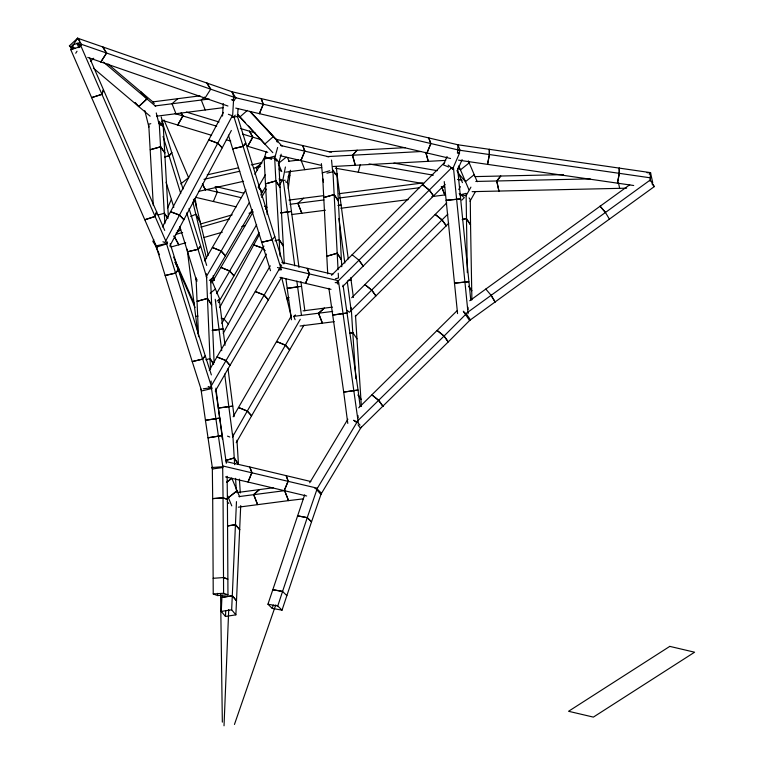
<?xml version="1.0" encoding="UTF-8"?>
<svg xmlns="http://www.w3.org/2000/svg" width="764" height="764" viewBox="0 0 764 764"><rect width="100%" height="100%" fill="white"/><g stroke="black" fill="none" stroke-linecap="round" stroke-linejoin="round"><path stroke-width="1.15" d="M224.024 725.8L228.722 609.624M236.468 501.623L231.664 609.796L235.875 614.848L225.466 616.443L221.264 611.401L222.028 595.013M240.717 505.596L235.875 614.848M225.466 616.443L225.743 610.608M222.525 116.08L223.26 103.56M238.043 108.631L237.575 116.596L232.562 117.035L233.564 99.95L231.33 99.74M288.267 188.527L290.482 170.238M650.021 181.135L650.536 172.635L457.98 144.788L457.445 153.287M285.402 167.001L282.766 180.571L279.423 180.113M289.537 171.298L287.34 182.615L285.516 181.794M358.24 172.206L360.245 164.671M266.244 151.358L264.459 157.823L274.677 158.224L276.597 161.061M274.677 158.224L277.647 147.452M278.516 163.897L281.181 154.194M167.583 241.93L166.982 243.792L156.668 247.068L70.775 49.679L72.274 45.028L73.697 48.294M321.396 493.143L311.521 521.879L307.233 517.677L297.463 515.824L307.252 517.648L282.565 591.441L272.758 589.684L282.565 591.441L286.853 595.605L282.04 610.149L272.232 608.402L267.944 604.219L304.683 494.824M272.232 608.402L273.34 605.05M282.04 610.149L277.762 605.967L282.575 591.422M275.737 604.945L234.452 724.453M286.853 595.624L311.54 521.831L307.252 517.648M307.233 517.677L317.108 488.941L314.94 488.53M213.385 201.495L217.282 192.07L215.209 186.464M426.942 153.01L430.839 143.575L428.757 137.969L430.839 143.575L426.952 153.01M458.772 153.535L460.071 150.393L457.989 144.788L231.969 91.747L77.613 38.2L69.4 45.85L72.227 49.125M232.733 100.495L234.032 97.353L460.071 150.393M279.509 269.195L280.378 267.104L338.376 280.713M447.064 156.524L443.416 164.9L448.611 167.01M457.101 171.126L462.105 159.609M167.641 207.894L171.394 199.318M153.765 239.562L152.886 241.577L155.646 245.053M223.365 112.413L162.436 226.956M231.358 130.463L222.228 147.796L217.855 143.307L208.887 139.898L217.855 143.307L222.209 147.834L169.78 246.075M259.416 234.5L219.65 307.548M263.933 246.065L221.827 323.363M223.203 333.429L266.426 254.097M267.744 152.342L247.689 146.268L252.798 137.167L249.522 131.236L252.798 137.167L261.708 139.869M247.679 146.268L252.798 137.167L242.637 134.082M458.744 189.539L460.396 186.607M465.973 195.909L470.93 187.132M469.965 201.276L475.475 191.525M209.25 370.406L216.928 356.979L225.781 360.512L230.05 365.316L215.276 391.149M233.144 416.781L291.466 315.675M232.533 436.874L247.307 411.022L238.463 407.479L247.259 411.108L251.585 415.826L304.005 325.044M236.229 442.69L251.595 415.807L247.307 411.022M285.421 345.156L276.606 341.556L285.402 345.185L289.728 349.902L285.421 345.156L300.281 319.285M254.813 174.259L264.936 156.677L271.554 159.351M258.872 186.101L265.423 174.717M266.13 185.728L260.753 195.049M261.565 197.398L266.33 189.119M279.328 185.451L282.308 180.275L279.003 178.938M247.259 411.108L285.402 345.185M204.571 260.877L245.865 189.73M206.184 276.854L249.284 202.613M210.463 281.677L252.378 209.479M211.886 282.89L253.218 211.809M216.489 293.71L256.637 224.673M218.37 302.659L259.111 232.59M270.265 265.824L216.976 356.893L225.781 360.474L230.012 365.393L281.544 277.351M277.485 267.457L279.691 268.345L264.163 295.085L210.406 387.386L208.19 386.498M265.614 209.231L266.817 207.168L264.611 206.27L266.827 207.168M309.697 482.8L347.868 419.197M353.923 420.515L357.189 421.909L316.592 489.543L320.87 494.413L361.467 426.78M87.755 57.395L205 98.088L210.702 89.178L206.863 83.066L210.702 89.178L235.828 97.868L233.927 100.838M73 48.858L71.902 47.11L77.613 38.2L79.341 39.68M75.741 53.222L77.011 51.236M79.542 47.282L81.452 44.312L77.613 38.2L79.714 40.654M175.567 273.054L166.457 243.515L156.037 245.941L165.139 275.479L175.567 273.054L178.232 269.816L175.586 273.073L165.167 275.537L192.213 361.553L202.661 359.109L205.22 355.728L170.171 243.687M210.893 388.733L201.629 390.958L192.242 361.611L202.632 359.09L205.249 355.785L211.361 374.914M649.228 174.297L650.536 172.645L652.714 182.72M179.827 226.679L187.581 251.757L198.01 249.331L200.655 246.065L189.033 208.457M228.407 135.132L261.718 242.264L272.137 239.82L274.792 236.573L237.298 115.794M196.787 281.343L187.581 251.757L198.01 249.312L200.655 246.065L206.672 265.404M231.616 117.293L233.937 116.758L235.264 115.135M160.574 125.401L162.57 122.975L183.035 189.08M444.734 162.36L331.538 275.317M448.153 165.091L451.572 167.832L336.704 282.441L337.908 284.113M445.078 184.41L342.558 286.653M456.92 310.862L358.698 407.833M463.662 311.808L466.221 313.861L444.065 336.064L356.225 422.301L353.713 420.21M470.414 319.715L448.267 341.909L444.065 336.064L437.266 330.554L444.065 336.064L448.22 341.957L360.407 428.222L358.02 424.841M446.759 202.89L351.688 297.75M447.828 214.121L349.444 312.275L346.885 310.222M461.838 200.111L464.311 197.637L459.183 193.54M448.716 223.289L355.279 316.506M93.437 68.197L138.752 106.568L146.946 98.919L155.694 106.301M90.458 61.301L93.733 58.245M135.218 102.471L138.752 106.568L146.946 98.919L140.586 91.546L107.963 63.928M177.764 98.69L172.024 103.761L175.949 113.721M204.551 97.114L201.266 100.017L205.201 109.978M289.967 204.294L297.903 203.291L303.661 198.21L323.735 195.641M247.316 110.417L239.734 117.102L237.327 114.524M295.095 319.686L293.787 316.363L295.429 314.921M231.798 478.235L226.564 482.437L231.798 478.235L239.667 496.858M161.405 122.116L164.021 120.024L188.593 177.649L180.743 183.933M286.166 157.193L278.316 163.486L281.763 171.566M209.393 280.426L211.141 279.022L219.65 298.982L217.033 301.073M210.167 293.261L215.4 289.059M469.192 162.885L460.463 169.875L458.161 167.192M474.224 174.669L465.496 181.66L458.581 173.609M261.937 162.99L256.026 167.583L257.506 170.525M288.085 176.837L289.842 175.519M176.178 233.077L180.696 229.725L177.334 230.69M469.717 300.749L485.799 289.069M465.553 313.851L650.307 179.96L654.299 186.607L469.554 320.488L463.28 311.177M629.727 184.773L485.808 289.059L491.099 295.305L495.101 301.942L491.099 295.305M190.723 216.47L195.823 214.235L192.853 202.04M287.894 300.3L286.786 298.313L288.83 297.435L286.786 298.313L291.323 317.089M73.296 44.704L80.516 42.392M70.775 49.679L81.079 46.384L166.982 243.792M361.382 406.515L356.969 338.863L352.767 332.502L349.645 333.419L352.767 332.521L351.22 307.787M200.149 224.1L232.199 214.837M175.758 234.433L182.634 232.447M200.942 227.156L229.563 218.886M249.026 213.261L252.454 212.268M185.7 242.78L170.993 247.03M204.017 237.489L222.334 232.199M241.796 226.574L245.225 225.581M284.323 263.675L280.073 187.314L275.871 180.906L265.461 183.904L267.171 214.445M275.002 240.841L279.156 239.638L283.368 246.046L279.156 239.638L275.871 180.906M335.377 278.822L338.5 277.924L338.242 273.226M275.871 180.925L265.461 183.895L264.182 159.141L274.591 156.181L275.871 180.925L280.073 187.323L278.793 162.57L276.396 158.922M329.742 170.744L322.456 172.817L327.718 273.865M205.841 359.787L210.005 358.564L213.605 364.084L210.005 358.564L206.423 273.808M150.804 123.663L148.722 124.236L153.306 205.468M158.052 214.99L164.298 213.261L167.899 218.504L164.298 213.251M459.842 194.935L466.088 193.359L467.31 272.643M278.965 269.969L281.286 269.434L272.146 239.839L261.718 242.255L270.504 270.714M326.973 173.151L332.684 171.843L331.547 160.106M207.225 174.841L238.473 167.803M251.213 164.938L261.622 162.598M203.94 179.311L239.82 171.232M253.715 168.109L260.495 166.581M243.582 181.278L198.678 191.382M215.887 388.169L218.408 408.043L232.762 406.123L228.016 368.706M338.156 205.516L341.088 205.048L336.934 173.571L334.966 173.858M348.136 280.474L351.068 280.006L350.762 277.666M285.946 278.965L287.216 288.324L301.56 286.328L300.921 281.649M348.126 280.464L351.068 280.006L353.417 297.492M221.264 611.401L231.664 609.796M285.249 180.218L283.282 180.505L294.77 265.862M338.146 205.497L341.097 205.067L348.26 258.92M335.176 282.67L338.643 282.183L358.211 422.081M222.334 438.307L218.408 408.024L232.762 406.142L234.128 416.619M195.699 316.392L198.019 316.076M203.291 388.781L211.399 387.682L222.954 467.52L212.526 468.943L208.018 437.772L222.314 435.575L226.316 463.28M236.697 492.608L273.178 487.776M238.931 496.6L284.619 490.66L288.544 500.621L303.232 498.863M238.358 507.172L288.544 500.621L284.619 490.66M301.408 314.93L297.635 286.949L287.216 288.324L291.456 319.801M332.512 307.109L303.079 310.843M332.674 311.416L293.787 316.363M334.25 321.673L300.061 326.027M140.586 91.546L152.838 101.879L199.996 95.844M155.016 105.938L209.202 99.005M156.677 116.185L223.336 107.657M288.439 161.319L298.6 160.02M285.583 172.148L321.73 167.517M339.101 193.674L423.017 182.94M325.464 210.224L301.828 213.251L297.903 203.291L323.898 199.958M339.264 197.991L419.627 187.705M340.83 208.257L408.196 199.633M431.832 196.606L444.829 194.944L441.773 187.199L444.829 194.944M288.926 200.072L303.661 198.21M291.619 214.541L301.818 213.251L297.903 203.291M451.132 167.889L453.453 167.66L468.103 313.67M227.118 476.278L227.395 499.341L223.05 497.88L212.698 498.634L213.232 593.972L217.587 595.576L227.949 594.85L227.873 579.16L223.518 577.555L213.166 578.3M223.05 497.841L223.518 577.574L227.873 579.131L227.405 499.408L223.05 497.841L212.688 498.577L212.316 467.492L222.677 466.728L223.05 497.88M213.232 593.972L223.585 593.246L227.949 594.85M445.727 160.392L333.199 166.485M250.458 111.649L276.253 139.334L329.198 151.759L405.359 147.653M326.925 156.61L420.783 151.539M193.521 200.798L195.527 200.712L196.434 207.712M647.041 172.721L650.536 172.645M472.133 191.659L626.652 188.183M475.074 176.599L563.421 174.631M475.791 181.45L590.257 178.881M650.641 177.869L458.066 150.011M633.7 185.509L458.524 160.163M160.039 124.064L163.143 124.589L161.223 116.93M329.188 151.759L331.471 152.16M393.947 163.104L437.228 170.678M369.002 163.945L433.331 175.195M457.512 179.425L462.086 180.218M335.386 168.204L423.733 183.666M441.229 186.731L444.658 187.323M267.944 604.219L277.762 605.967M226.154 461.599L249.78 466.995L251.9 472.61L248.052 482.046L225.552 476.917M222.649 465.935L317.356 488.206M332.808 274.295L281.801 262.319M331.022 289.346L279.949 277.351M450.569 158.511L235.751 108.106M328.969 156.83L280.627 145.485M321.625 165.444L280.187 155.722M216.346 186.731L243.773 193.168M204.914 189.166L241.271 197.695M195.403 197.274L236.238 206.863M310.843 481.521L249.828 467.005L251.9 472.61L248.004 482.036L306.67 495.989M459.689 194.257L464.923 195.632M186.34 112.06L219.058 121.992M240.498 128.505L255.09 132.926M216.69 126.213L175.052 113.569M211.58 135.314L162.14 120.292M226.249 139.764L230.757 141.13M81.337 44.828L76.963 43.328L78.873 47.674M205 98.088L227.939 106.024M210.702 89.178L81.452 44.312M71.902 47.11L75.178 48.247M224.11 319.18L221.111 318.091L224.11 319.19L228.321 324.041M228.36 114.285L232.361 115.784L164.89 242.522L162.894 241.768M227.519 436.139L229.735 437.018M457.521 152.151L459.603 152.991L452.765 168.701L450.693 167.86M81.213 45.477L76.963 43.328L79.59 45.525M334.451 173.056L337.115 174.87L336.322 166.657M352.147 254.737L358.975 260.199L363.167 266.073L358.975 260.199M138.752 106.568L150.126 116.166M103.436 62.085L146.946 98.919M69.4 45.85L72.026 48.075M317.108 488.941L320.689 492.446M282.059 146.086L249.78 111.42M272.824 152.657L237.528 114.571M237.986 114.715L245.273 122.546M248.51 126.031L264.831 144.071L273.264 136.651L266.655 129.049M258.261 187.151L262.549 191.955L258.28 187.132M357.189 421.909L360.035 425.156M277.724 141.025L276.253 139.334L277.284 142.142M279.691 268.345L281.104 269.969M152.838 101.879L154.252 103.522M277.781 141.12L276.253 139.334L277.351 141.311M279.127 169.006L280.665 170.792M197.036 279.758L195.498 277.972L196.778 280.98M227.271 501.681L228.799 503.466M193.454 199.633L195.479 201.992L194.725 198.669M605.403 212.449L600.103 206.213L605.403 212.449L609.395 219.096M652.036 183.923L654.299 186.607M279.404 169.188L280.799 170.888M451.572 167.832L452.775 169.503M466.221 313.861L469.822 318.874M469.086 197.886L470.29 199.69L470.548 224.874L466.346 218.542L462.172 219.593L466.346 218.523L470.548 224.836L471.894 299.86M280.493 264.306L281.696 266.139M236.974 440.236L238.454 464.464L234.242 457.97L232.762 433.742M238.454 464.464L234.242 457.932L225.924 460.425L234.242 457.97L234.691 464.674M235.828 97.868L231.979 91.756L233.688 96.417M193.426 199.308L195.632 203.243L208.219 255.166M195.832 214.245L200.235 222.114L195.823 214.235L206.557 258.671M212.344 277.428L213.996 280.378M175.137 262.138L179.253 269.768L194.505 304.196M154.433 242.933L157.012 247.698M173.638 257.105L179.253 269.768M153.402 241.023L159.495 254.737M175.099 262.262L195.107 307.462M211.848 467.32L212.717 469.287M89.694 58.083L164.69 230.403M287.474 157.508L289.203 161.548M468.332 160.879L477.223 181.708M458.753 165.855L468.924 189.701M457.216 170.401L462.44 182.653M227.5 495.616L231.788 505.883M300.863 159.733L304.788 169.694M202.661 359.109L212.048 388.446M175.586 273.073L202.632 359.09M272.137 239.82L233.937 116.758M163.085 136.47L180.743 193.483M198.01 249.312L206.853 277.762M274.792 236.573L283.234 263.895M186.731 212.86L198.01 249.331M166.084 182.233L173.839 207.302M156.267 112.938L158.998 123.883M144.807 110.618L148.913 127.044M281.754 277.8L286.796 298.323M211.485 279.013L212.029 281.228M213.166 275.68L214.273 280.235M618.448 182.749L619.661 188.345M215.763 390.394L219.736 418.118L205.449 420.334L200.97 389.096M343.055 285.115L358.02 390.003L343.704 392.085L347.792 423.428M328.883 288.286L343.704 392.085L358.049 390.098L360.169 406.4M299.011 267.601L287.369 181.097M296.843 281.085L297.635 286.939M301.56 286.338L304.855 310.824M347.305 281.782L351.22 310.929M338.891 218.552L344.812 263.064M323.048 178.996L323.506 182.5M228.828 406.687L232.753 436.97M225.046 345.318L219.306 299.832M221.722 350.666L215.228 299.287M224.692 374.045L228.837 406.792M187.151 249.188L197.933 333.897M470.805 300.453L457.607 168.519M457.56 313.603L444.247 181.565M321.386 163.63L322.408 174.192M352.767 332.502L355.862 378.782M355.499 315.312L356.969 338.872M239.418 479.123L240.288 492.933M235.57 478.369L236.286 489.877M222.353 436.817L222.496 439.128M279.156 239.638L280.054 256.083M168.367 216.995L163.324 127.397L159.132 121.342L164.871 223.623M341.766 266.731L337.067 176.245L332.865 169.856L338.06 269.702M357.953 415.463L358.068 417.822M210.005 358.612L210.53 369.213M211.103 380.997L211.227 383.356M210.625 280.264L214.111 362.699M196.061 277.905L198.544 336.723M467.96 307.262L468.007 309.544M220.586 594.411L222.343 722.133M223.518 577.555L223.585 593.246M217.578 593.332L217.587 595.576M489.399 154.576L487.537 164.384L489.399 154.576L489.304 149.343L489.399 154.576M619.308 173.352L617.446 183.169L619.308 173.352L619.203 168.118L619.308 173.352M103.465 89.674L101.965 94.325L91.661 97.611L101.965 94.325L103.465 89.684M156.61 211.819L155.111 216.46L144.807 219.745L155.102 216.46L156.61 211.819M309.363 273.97L305.485 283.406L309.372 273.98L307.309 268.374L309.363 273.97M263.255 104.257L259.368 113.683L263.255 104.257L261.192 98.651L263.255 104.257M304.798 151.157L300.911 160.593L304.798 151.157L302.725 145.552L304.798 151.157M288.162 481.139L284.265 490.564L288.162 481.139L286.137 475.542L288.162 481.139M182.844 115.937L177.735 125.038L182.844 115.937L181.211 112.976L182.844 115.937M106.568 53.041L100.858 61.951L106.568 53.041L102.729 46.929L106.568 53.041M500.697 176.045L496.753 181.001L498.921 191.076L496.753 181.001L500.687 176.045M171.766 152.609L169.111 155.875L164.48 156.954L169.102 155.846L171.766 152.619M245.683 143.135L243.038 146.392L232.619 148.846L243.038 146.411L245.693 143.164M357.094 150.269L352.5 155.245L355.289 165.301L352.5 155.245L357.084 150.269M259.388 489.533L253.677 494.604L257.602 504.565L253.677 494.604L259.426 489.533M324.251 308.178L318.521 313.25L322.437 323.21L318.521 313.25L324.28 308.178M237.117 490.708L228.388 497.698L237.117 490.708M669.789 646.382L568.559 711.284L593.37 717.109L694.6 652.208L669.789 646.382M337.182 253.256L326.772 256.246L337.182 253.256L341.384 259.684L337.182 253.256M334.135 194.572L323.735 197.551L334.135 194.6L338.347 200.999L334.135 194.572M207.464 298.409L197.055 301.341L207.464 298.438L211.676 304.884L207.464 298.409M160.65 146.812L150.231 149.715L160.641 146.793L164.833 152.867L160.641 146.793M219.726 418.061L205.44 420.286L208.028 437.81L222.305 435.537L219.726 418.061M222.973 328.95L212.096 330.459L222.973 328.978M235.532 524.639L227.433 525.957L235.532 524.706L239.734 529.767L235.532 524.706M291.361 211.399L280.503 212.936L291.37 211.437M232.323 595.767L221.923 597.381L232.323 595.786L236.534 600.829L232.323 595.786M346.942 313.001L332.627 315.083L346.952 313.039M464.856 282.059L454.427 283.167L468.876 281.725L464.846 282.069M456.461 199.27L446.033 200.349L460.491 198.936L456.461 199.289M262.797 248.147L253.763 244.919L262.778 248.195L264.898 250.602L262.778 248.195M179.559 215.123L170.582 211.743L179.559 215.114L183.904 219.679L179.559 215.114M264.163 295.085L255.329 291.533L264.153 295.076L268.403 299.975L264.153 295.076M221.168 251.06L212.363 247.46L221.159 251.069L225.447 255.864L221.168 251.06M229.687 271L220.882 267.4L229.677 271.01L233.956 275.823L229.687 271M442.06 219.889L435.213 214.436L442.031 219.917L446.243 225.762L442.031 219.917M429.339 190.131L422.502 184.659L429.339 190.112L433.541 195.966L429.339 190.112M371.715 290.072L364.886 284.6L371.696 290.081L375.898 295.935L371.715 290.072M378.763 400.431L371.992 394.921L378.734 400.431L382.955 406.324L378.734 400.431M471.722 290.731L468.714 286.213L471.722 290.721M361.019 399.381L358.01 394.835L361.019 399.438M178.833 244.767L174.011 236.066L178.833 244.767M205.392 189.873L202.441 184L205.392 189.873M428.289 161.347L425.806 152.408L428.289 161.347"/></g></svg>
